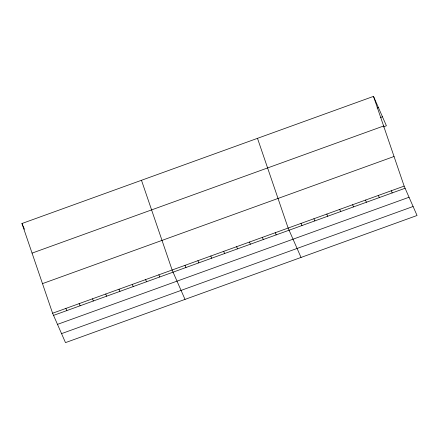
<?xml version="1.0" encoding="UTF-8"?>
<svg xmlns="http://www.w3.org/2000/svg" width="439" height="439" viewBox="0 0 439 439"><rect width="100%" height="100%" fill="white"/><g stroke="black" fill="none" stroke-linecap="round" stroke-linejoin="round"><path stroke-width="0.66" d="M373.507 96.382L404.154 186.103L417.05 215.489L65.493 342.618L52.598 313.232L21.95 223.511L373.507 96.382L386.402 125.768L383.181 126.931M377.106 107.994L378.396 107.528M380.525 117.482L382.462 116.779M32.063 253.122L383.62 125.993M42.484 283.627L394.041 156.498M52.598 313.232L404.154 186.103M53.542 315.389L405.098 188.26M57.487 324.377L409.044 197.248M61.548 333.629L413.104 206.5M391.264 190.767L392.208 192.924M378.374 195.426L379.318 197.583M365.484 200.091L366.428 202.247M352.588 204.75L353.538 206.906M339.698 209.414L340.648 211.571M326.808 214.073L327.757 216.229M313.918 218.737L314.867 220.894M301.028 223.396L301.977 225.553M301.039 257.441L288.138 228.055L257.49 138.334M275.248 232.719L276.197 234.876M262.357 237.378L263.307 239.535M249.467 242.043L250.417 244.199M236.577 246.702L237.526 248.858M223.687 251.366L224.636 253.522M210.797 256.025L211.746 258.181M197.907 260.689L198.851 262.846M185.017 265.348L185.96 267.505M185.022 299.393L172.126 270.012L141.479 180.292M158.847 274.814L159.791 276.971M145.561 279.616L146.511 281.772M132.282 284.417L133.231 286.574M119.002 289.219L119.946 291.375M105.722 294.026L106.666 296.182M92.437 298.827L93.386 300.984M79.157 303.629L80.107 305.785M65.877 308.43L66.827 310.587M21.95 223.511L22.658 225.13M22.899 225.668L24.474 229.262"/></g></svg>
